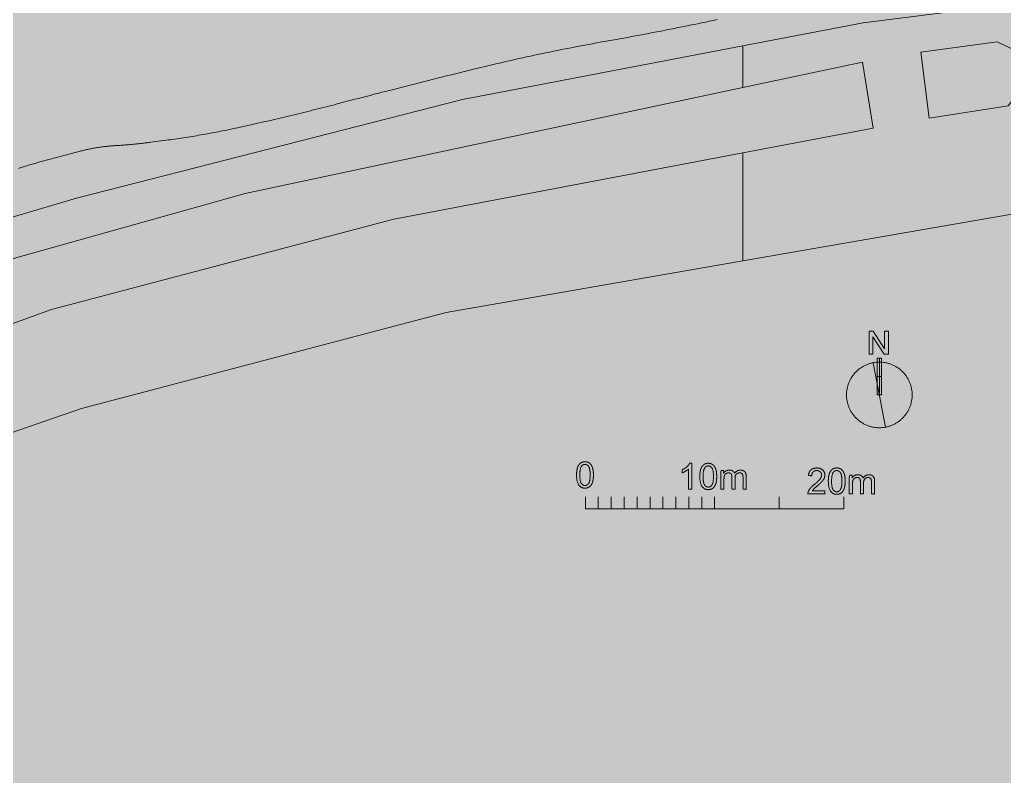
# Model space of a CAD drawing. Header units: metres. Extents: x 68582 to 69192, y 19191 to 19633.
# Drawn here: x 68906.1 to 68982.3, y 19252 to 19310.5 of the extents above; entities that cross this region are included whole.
import ezdxf

# ---------------------------------------------------------------- set-up
doc = ezdxf.new("R2010")
doc.units = ezdxf.units.M
doc.layers.get('0').update_dxf_attribs({"lineweight": 15})
doc.layers.add('Kasvillisuus', color=7, linetype='Continuous', lineweight=5)
doc.layers.add('None', color=7, linetype='Continuous', lineweight=5)

# ---------------------------------------------------------------- blocks, each defined once
blk = doc.blocks.new('Group-106 08')
at = {"layer": 'None', "linetype": 'Continuous', "lineweight": 0, "transparency": 33554687}
blk.add_hatch(color=7, dxfattribs=at).paths.add_polyline_path([(-0.791, 3.158), (-0.791, 4.943), (-0.475, 4.943), (0.398, 3.574), (0.398, 4.943), (0.696, 4.943), (0.696, 3.158), (0.384, 3.158), (-0.494, 4.504), (-0.494, 3.158)], flags=0)
at = {"layer": 'None', "color": 7, "linetype": 'Continuous', "lineweight": 13, "transparency": 33554687}
for p, q in [((-0.485, 2.493), (0.485, -2.493)), ((0.159, 2.857), (-0.159, 2.857)), ((-0.159, 2.857), (-0.159, 0)), ((0, 0), (0, 2.857)), ((0.159, 0), (0.159, 2.857)), ((-0.159, 1.429), (0.159, 1.429)), ((-0.159, 0), (0.159, 0))]:
    blk.add_line(p, q, dxfattribs=at)
blk.add_lwpolyline([(-0.791, 3.158), (-0.791, 4.943), (-0.475, 4.943), (0.398, 3.574), (0.398, 4.943), (0.696, 4.943), (0.696, 3.158), (0.384, 3.158), (-0.494, 4.504), (-0.494, 3.158)], close=True, dxfattribs=at)
blk.add_rational_spline([(2.54, 0), (2.54, 2.54), (0, 2.54), (-2.54, 2.54), (-2.54, 0), (-2.54, -2.54), (0, -2.54), (2.54, -2.54), (2.54, 0)], [1, 0.707106781187, 1, 0.707106781187, 1, 0.707106781187, 1, 0.707106781187, 1], degree=2, knots=[0, 0, 0, 1.570796, 1.570796, 3.141593, 3.141593, 4.712389, 4.712389, 6.283185, 6.283185, 6.283185], dxfattribs=at)
blk = doc.blocks.new('North Arrow 08')
at = {"layer": 'None', "color": 7, "transparency": 33554687}
blk.add_blockref('Group-106 08', (0, 0), dxfattribs=at)

msp = doc.modelspace()

# ---------------------------------------------------------------- hatches: boundary and pattern name
at = {"true_color": 0xd1f0d1, "transparency": 33554687}
msp.add_hatch(color=254, dxfattribs=at).paths.add_polyline_path([(68588.122, 19191.443), (69192.296, 19191.443), (69192.296, 19628.232), (68588.122, 19628.232)], flags=0)

# ---------------------------------------------------------------- linework, layer by layer
at = {"layer": 'Kasvillisuus'}
for points in [[(68958.142, 19274.2), (68958.142, 19276.207)], [(68960.392, 19274.2), (68960.637, 19274.2)], [(68967.467, 19274.074), (68968.447, 19274.074)], [(68970.331, 19273.839), (68970.576, 19273.839)]]:
    msp.add_lwpolyline(points, dxfattribs=at)
for points, knots in [([(68949.232, 19275.304), (68949.232, 19275.658), (68949.305, 19275.874), (68949.378, 19276.09), (68949.522, 19276.208), (68949.665, 19276.325), (68949.884, 19276.325), (68950.044, 19276.325), (68950.166, 19276.26), (68950.287, 19276.195), (68950.366, 19276.073), (68950.445, 19275.951), (68950.49, 19275.776), (68950.535, 19275.601), (68950.535, 19275.304), (68950.535, 19274.952), (68950.463, 19274.736), (68950.391, 19274.52), (68950.247, 19274.402), (68950.103, 19274.284), (68949.884, 19274.284), (68949.595, 19274.284), (68949.43, 19274.491), (68949.232, 19274.741), (68949.232, 19275.304)], [0, 0, 0, 1, 1, 2, 2, 3, 3, 4, 4, 5, 5, 6, 6, 7, 7, 8, 8, 9, 9, 10, 10, 11, 11, 12, 12, 12]), ([(68949.484, 19275.304), (68949.484, 19274.812), (68949.599, 19274.649), (68949.715, 19274.486), (68949.884, 19274.486), (68950.053, 19274.486), (68950.168, 19274.649), (68950.283, 19274.813), (68950.283, 19275.304), (68950.283, 19275.797), (68950.168, 19275.96), (68950.053, 19276.122), (68949.881, 19276.122), (68949.712, 19276.122), (68949.611, 19275.979), (68949.484, 19275.796), (68949.484, 19275.304)], [0, 0, 0, 1, 1, 2, 2, 3, 3, 4, 4, 5, 5, 6, 6, 7, 7, 8, 8, 8]), ([(68957.984, 19276.207), (68957.92, 19276.077), (68957.766, 19275.939), (68957.612, 19275.802), (68957.406, 19275.705)], [-7, -7, -7, -6, -6, -5, -5, -5]), ([(68958.771, 19275.185), (68958.771, 19275.54), (68958.844, 19275.756), (68958.917, 19275.972), (68959.061, 19276.089), (68959.204, 19276.207), (68959.423, 19276.207), (68959.583, 19276.207), (68959.705, 19276.142), (68959.826, 19276.077), (68959.905, 19275.955), (68959.984, 19275.833), (68960.029, 19275.658), (68960.074, 19275.483), (68960.074, 19275.185), (68960.074, 19274.834), (68960.002, 19274.618), (68959.93, 19274.402), (68959.786, 19274.284), (68959.642, 19274.166), (68959.423, 19274.166), (68959.134, 19274.166), (68958.969, 19274.373), (68958.771, 19274.622), (68958.771, 19275.185)], [0, 0, 0, 1, 1, 2, 2, 3, 3, 4, 4, 5, 5, 6, 6, 7, 7, 8, 8, 9, 9, 10, 10, 11, 11, 12, 12, 12]), ([(68957.406, 19275.468), (68957.521, 19275.51), (68957.665, 19275.594), (68957.808, 19275.679), (68957.897, 19275.764)], [-4, -4, -4, -3, -3, -2, -2, -2]), ([(68959.023, 19275.185), (68959.023, 19274.693), (68959.138, 19274.53), (68959.254, 19274.367), (68959.423, 19274.367), (68959.592, 19274.367), (68959.707, 19274.531), (68959.822, 19274.695), (68959.822, 19275.185), (68959.822, 19275.679), (68959.707, 19275.841), (68959.592, 19276.003), (68959.42, 19276.003), (68959.251, 19276.003), (68959.15, 19275.86), (68959.023, 19275.678), (68959.023, 19275.185)], [0, 0, 0, 1, 1, 2, 2, 3, 3, 4, 4, 5, 5, 6, 6, 7, 7, 8, 8, 8]), ([(68962.354, 19275.194), (68962.354, 19275.442), (68962.238, 19275.561), (68962.122, 19275.68), (68961.907, 19275.68), (68961.631, 19275.68), (68961.459, 19275.427), (68961.417, 19275.547), (68961.314, 19275.614), (68961.211, 19275.68), (68961.05, 19275.68), (68960.906, 19275.68), (68960.793, 19275.616), (68960.68, 19275.551), (68960.611, 19275.444)], [-10, -10, -10, -9, -9, -8, -8, -7, -7, -6, -6, -5, -5, -4, -4, -3, -3, -3]), ([(68960.637, 19274.951), (68960.637, 19275.149), (68960.677, 19275.254), (68960.716, 19275.359), (68960.804, 19275.413), (68960.892, 19275.468), (68960.996, 19275.468), (68961.132, 19275.468), (68961.192, 19275.386), (68961.252, 19275.304), (68961.252, 19275.14)], [-26, -26, -26, -25, -25, -24, -24, -23, -23, -22, -22, -21, -21, -21]), ([(68961.498, 19275.041), (68961.498, 19275.265), (68961.598, 19275.366), (68961.699, 19275.468), (68961.852, 19275.468), (68961.937, 19275.468), (68961.999, 19275.428), (68962.062, 19275.389), (68962.086, 19275.324), (68962.11, 19275.259), (68962.11, 19275.112)], [-18, -18, -18, -17, -17, -16, -16, -15, -15, -14, -14, -13, -13, -13]), ([(68967.424, 19275.241), (68967.426, 19275.43), (68967.532, 19275.536), (68967.638, 19275.642), (68967.816, 19275.642), (68967.983, 19275.642), (68968.088, 19275.542), (68968.192, 19275.442), (68968.192, 19275.296), (68968.192, 19275.157), (68968.077, 19275.001), (68967.963, 19274.845), (68967.637, 19274.578), (68967.427, 19274.406), (68967.316, 19274.275), (68967.205, 19274.144), (68967.154, 19274.009), (68967.123, 19273.927), (68967.126, 19273.839)], [-11, -11, -11, -10, -10, -9, -9, -8, -8, -7, -7, -6, -6, -5, -5, -4, -4, -3, -3, -2, -2, -2]), ([(68967.467, 19274.074), (68967.508, 19274.141), (68967.57, 19274.207), (68967.633, 19274.274), (68967.854, 19274.459), (68968.118, 19274.683), (68968.232, 19274.811), (68968.346, 19274.939), (68968.395, 19275.055), (68968.444, 19275.171), (68968.444, 19275.291), (68968.444, 19275.526), (68968.276, 19275.686), (68968.109, 19275.845), (68967.821, 19275.845), (68967.536, 19275.845), (68967.367, 19275.698), (68967.198, 19275.55), (68967.172, 19275.267)], [-21, -21, -21, -20, -20, -19, -19, -18, -18, -17, -17, -16, -16, -15, -15, -14, -14, -13, -13, -12, -12, -12]), ([(68968.71, 19274.824), (68968.71, 19275.179), (68968.783, 19275.395), (68968.856, 19275.611), (68969, 19275.728), (68969.144, 19275.845), (68969.362, 19275.845), (68969.523, 19275.845), (68969.644, 19275.781), (68969.765, 19275.716), (68969.844, 19275.594), (68969.923, 19275.472), (68969.968, 19275.297), (68970.013, 19275.122), (68970.013, 19274.824), (68970.013, 19274.473), (68969.941, 19274.256), (68969.869, 19274.04), (68969.725, 19273.922), (68969.581, 19273.805), (68969.362, 19273.805), (68969.073, 19273.805), (68968.908, 19274.012), (68968.71, 19274.261), (68968.71, 19274.824)], [0, 0, 0, 1, 1, 2, 2, 3, 3, 4, 4, 5, 5, 6, 6, 7, 7, 8, 8, 9, 9, 10, 10, 11, 11, 12, 12, 12]), ([(68968.962, 19274.824), (68968.962, 19274.332), (68969.077, 19274.169), (68969.193, 19274.006), (68969.362, 19274.006), (68969.531, 19274.006), (68969.646, 19274.17), (68969.761, 19274.334), (68969.761, 19274.824), (68969.761, 19275.318), (68969.646, 19275.48), (68969.531, 19275.642), (68969.359, 19275.642), (68969.19, 19275.642), (68969.089, 19275.499), (68968.962, 19275.316), (68968.962, 19274.824)], [0, 0, 0, 1, 1, 2, 2, 3, 3, 4, 4, 5, 5, 6, 6, 7, 7, 8, 8, 8]), ([(68972.293, 19274.832), (68972.293, 19275.081), (68972.177, 19275.2), (68972.061, 19275.319), (68971.846, 19275.319), (68971.57, 19275.319), (68971.399, 19275.066), (68971.356, 19275.186), (68971.253, 19275.252), (68971.15, 19275.319), (68970.99, 19275.319), (68970.845, 19275.319), (68970.732, 19275.254), (68970.619, 19275.19), (68970.551, 19275.083)], [-10, -10, -10, -9, -9, -8, -8, -7, -7, -6, -6, -5, -5, -4, -4, -3, -3, -3]), ([(68970.576, 19274.59), (68970.576, 19274.788), (68970.616, 19274.892), (68970.655, 19274.997), (68970.743, 19275.052), (68970.831, 19275.107), (68970.935, 19275.107), (68971.071, 19275.107), (68971.131, 19275.025), (68971.191, 19274.943), (68971.191, 19274.779)], [-26, -26, -26, -25, -25, -24, -24, -23, -23, -22, -22, -21, -21, -21]), ([(68971.437, 19274.68), (68971.437, 19274.903), (68971.538, 19275.005), (68971.638, 19275.107), (68971.791, 19275.107), (68971.876, 19275.107), (68971.938, 19275.067), (68972.001, 19275.027), (68972.025, 19274.963), (68972.049, 19274.898), (68972.049, 19274.751)], [-18, -18, -18, -17, -17, -16, -16, -15, -15, -14, -14, -13, -13, -13])]:
    msp.add_open_spline(points, degree=2, knots=knots, dxfattribs=at)
for points in [[(68958.142, 19276.207), (68957.984, 19276.207)], [(68957.406, 19275.705), (68957.406, 19275.468)], [(68957.897, 19275.764), (68957.897, 19274.2), (68958.142, 19274.2)], [(68960.611, 19275.444), (68960.611, 19275.648), (68960.392, 19275.648), (68960.392, 19274.2)], [(68960.637, 19274.2), (68960.637, 19274.951)], [(68961.252, 19275.14), (68961.252, 19274.2), (68961.498, 19274.2), (68961.498, 19275.041)], [(68962.11, 19275.112), (68962.11, 19274.2), (68962.354, 19274.2), (68962.354, 19275.194)], [(68967.172, 19275.267), (68967.424, 19275.241)], [(68970.551, 19275.083), (68970.551, 19275.286), (68970.331, 19275.286), (68970.331, 19273.839)], [(68970.576, 19273.839), (68970.576, 19274.59)], [(68971.191, 19274.779), (68971.191, 19273.839), (68971.437, 19273.839), (68971.437, 19274.68)], [(68972.049, 19274.751), (68972.049, 19273.839), (68972.293, 19273.839), (68972.293, 19274.832)], [(68967.126, 19273.839), (68968.447, 19273.839), (68968.447, 19274.074)]]:
    msp.add_open_spline(points, degree=1, dxfattribs=at)
at = {"layer": 'None', "color": 7, "linetype": 'Continuous', "lineweight": 5, "transparency": 33554687}
msp.add_line((68971.415, 19310.308), (68962.1, 19308.523), dxfattribs=at)
at = {"layer": 'None', "color": 7, "linetype": 'Continuous', "lineweight": 13, "transparency": 33554687}
for p, q in [((68950.913, 19273.62), (68950.913, 19272.67)), ((68951.913, 19273.62), (68951.913, 19272.67)), ((68952.913, 19273.62), (68952.913, 19272.67)), ((68953.913, 19273.62), (68953.913, 19272.67)), ((68955.913, 19273.62), (68955.913, 19272.67)), ((68956.913, 19273.62), (68956.913, 19272.67)), ((68957.913, 19273.62), (68957.913, 19272.67)), ((68958.913, 19273.62), (68958.913, 19272.67))]:
    msp.add_line(p, q, dxfattribs=at)
at = {"layer": 'None', "color": 7, "linetype": 'Continuous', "lineweight": 5, "transparency": 33554687}
for points in [[(68962.1, 19291.869), (68997.935, 19298.098), (69025.935, 19299.288), (69065.935, 19300.038), (69103.795, 19300.868), (69103.765, 19298.208), (69118.039, 19298.401), (69117.796, 19309.133), (69072.305, 19308.268), (69069.665, 19310.408), (69069.085, 19312.968), (69117.795, 19314.028), (69117.755, 19317.028), (69061.845, 19315.998), (69039.835, 19315.288), (69013.335, 19314.398), (68995.545, 19313.378), (68971.415, 19310.308)], [(68960.1, 19310.542), (68959.8, 19310.479), (68959.501, 19310.416), (68959.201, 19310.353), (68958.902, 19310.291), (68958.602, 19310.229), (68958.302, 19310.167), (68957.998, 19310.105), (68957.698, 19310.044), (68957.398, 19309.984), (68957.098, 19309.924), (68956.798, 19309.864), (68956.498, 19309.804), (68956.198, 19309.745), (68955.897, 19309.686), (68955.597, 19309.628), (68955.296, 19309.57), (68954.996, 19309.512), (68954.695, 19309.454), (68954.394, 19309.397), (68954.094, 19309.341), (68953.793, 19309.284), (68953.492, 19309.228), (68953.191, 19309.173), (68952.89, 19309.117), (68952.589, 19309.062), (68952.288, 19309.008), (68951.986, 19308.953), (68951.685, 19308.899), (68951.375, 19308.845), (68951.069, 19308.791), (68950.768, 19308.736), (68950.467, 19308.682), (68950.166, 19308.626), (68949.862, 19308.569), (68949.562, 19308.513), (68949.261, 19308.455), (68948.961, 19308.398), (68948.66, 19308.339), (68948.36, 19308.28), (68948.06, 19308.22), (68947.76, 19308.16), (68947.46, 19308.099), (68947.16, 19308.037), (68946.861, 19307.975), (68946.561, 19307.913), (68946.259, 19307.849), (68945.96, 19307.785), (68945.661, 19307.72), (68945.362, 19307.655), (68945.063, 19307.59), (68944.764, 19307.523), (68944.466, 19307.456), (68944.167, 19307.389), (68943.869, 19307.321), (68943.571, 19307.252), (68943.273, 19307.183), (68942.975, 19307.113), (68942.675, 19307.042), (68942.377, 19306.971), (68942.079, 19306.899), (68941.79, 19306.828), (68941.715, 19306.81), (68941.705, 19306.807), (68941.372, 19306.729), (68941.071, 19306.655), (68940.769, 19306.581), (68940.468, 19306.507), (68940.166, 19306.433), (68939.865, 19306.358), (68939.563, 19306.283), (68939.262, 19306.209), (68938.96, 19306.134), (68938.659, 19306.059), (68938.367, 19305.986), (68938.066, 19305.91), (68937.764, 19305.835), (68937.463, 19305.759), (68937.162, 19305.683), (68936.861, 19305.607), (68936.56, 19305.531), (68936.259, 19305.455), (68935.958, 19305.378), (68935.657, 19305.302), (68935.356, 19305.225), (68935.055, 19305.148), (68934.754, 19305.071), (68934.453, 19304.994), (68934.153, 19304.917), (68933.852, 19304.839), (68933.551, 19304.762), (68933.251, 19304.684), (68932.95, 19304.606), (68932.649, 19304.528), (68932.349, 19304.449), (68932.075, 19304.375), (68930.703, 19304.017), (68930.495, 19303.961), (68930.281, 19303.906), (68930.066, 19303.851), (68929.852, 19303.796), (68929.635, 19303.74), (68929.421, 19303.686), (68929.206, 19303.631), (68928.992, 19303.577), (68928.777, 19303.524), (68928.56, 19303.47), (68928.345, 19303.416), (68928.131, 19303.363), (68927.916, 19303.311), (68927.701, 19303.258), (68927.483, 19303.205), (68927.268, 19303.154), (68927.053, 19303.102), (68926.838, 19303.05), (68926.623, 19302.999), (68926.405, 19302.948), (68926.19, 19302.897), (68925.974, 19302.847), (68925.759, 19302.797), (68925.543, 19302.747), (68925.325, 19302.696), (68925.109, 19302.647), (68924.894, 19302.598), (68924.678, 19302.549), (68924.462, 19302.501), (68924.244, 19302.452), (68924.028, 19302.404), (68923.805, 19302.355), (68923.01, 19302.179), (68922.845, 19302.143), (68922.678, 19302.107), (68922.511, 19302.071), (68922.344, 19302.036), (68922.177, 19302.001), (68922.009, 19301.967), (68921.842, 19301.933), (68921.674, 19301.899), (68921.507, 19301.866), (68921.339, 19301.834), (68921.171, 19301.801), (68921.004, 19301.77), (68920.836, 19301.738), (68920.668, 19301.708), (68920.5, 19301.677), (68920.332, 19301.647), (68920.163, 19301.618), (68919.995, 19301.589), (68919.827, 19301.56), (68919.658, 19301.532), (68919.49, 19301.505), (68919.321, 19301.477), (68919.152, 19301.451), (68918.984, 19301.424), (68918.814, 19301.398), (68918.646, 19301.373), (68918.477, 19301.348), (68918.307, 19301.323), (68918.139, 19301.299), (68917.969, 19301.276), (68917.801, 19301.253), (68917.63, 19301.23), (68916.29, 19301.052), (68916.205, 19301.041), (68916.119, 19301.03), (68916.034, 19301.019), (68915.948, 19301.008), (68915.863, 19300.998), (68915.777, 19300.987), (68915.691, 19300.977), (68915.605, 19300.967), (68915.519, 19300.958), (68915.433, 19300.948), (68915.348, 19300.939), (68915.262, 19300.93), (68915.176, 19300.921), (68915.09, 19300.912), (68915.004, 19300.904), (68914.918, 19300.895), (68914.832, 19300.887), (68914.746, 19300.879), (68914.66, 19300.872), (68914.574, 19300.864), (68914.488, 19300.857), (68914.402, 19300.85), (68914.316, 19300.843), (68914.23, 19300.836), (68914.144, 19300.83), (68914.058, 19300.824), (68913.971, 19300.817), (68913.885, 19300.812), (68913.799, 19300.806), (68913.713, 19300.8), (68913.626, 19300.795), (68913.54, 19300.79), (68913.454, 19300.785), (68913.368, 19300.779), (68913.282, 19300.773), (68913.196, 19300.766), (68913.11, 19300.758), (68913.025, 19300.75), (68912.939, 19300.742), (68912.853, 19300.733), (68912.768, 19300.723), (68912.682, 19300.713), (68912.597, 19300.703), (68912.511, 19300.692), (68912.426, 19300.68), (68912.341, 19300.668), (68912.255, 19300.655), (68912.171, 19300.642), (68912.085, 19300.628), (68912, 19300.614), (68911.916, 19300.599), (68911.831, 19300.584), (68911.746, 19300.568), (68911.662, 19300.552), (68911.577, 19300.535), (68911.493, 19300.517), (68911.409, 19300.499), (68911.324, 19300.481), (68911.241, 19300.462), (68911.157, 19300.442), (68911.073, 19300.422), (68910.989, 19300.402), (68910.906, 19300.381), (68910.823, 19300.359), (68908.995, 19299.88), (68908.795, 19299.827), (68908.597, 19299.774), (68908.4, 19299.721), (68908.203, 19299.667), (68908.006, 19299.612), (68907.809, 19299.557), (68907.613, 19299.501), (68907.417, 19299.445), (68907.22, 19299.387), (68907.024, 19299.33), (68906.829, 19299.271), (68906.632, 19299.212), (68906.437, 19299.152), (68906.242, 19299.092), (68906.047, 19299.031)], [(68962.1, 19305.279), (68971.355, 19307.248), (68972.175, 19302.148), (68962.1, 19300.231)]]:
    msp.add_lwpolyline(points, dxfattribs=at)
for points in [[(68892.02, 19290.908), (68840.1, 19270.224), (68840.1, 19267.162), (68865.935, 19277.448), (68897.835, 19289.858), (68923.603, 19297.088), (68962.1, 19305.279), (68962.1, 19308.523), (68940.405, 19304.368), (68910.545, 19296.728), (68896.895, 19292.698)], [(68976.505, 19302.918), (68975.865, 19308.018), (68981.785, 19308.818), (68984.015, 19307.778), (68983.985, 19305.658), (68982.635, 19303.878)], [(68848.105, 19264.85), (68840.1, 19261.648), (68840.1, 19253.068), (68896.435, 19275.448), (68910.935, 19280.448), (68939.135, 19287.878), (68962.1, 19291.869), (68962.1, 19300.231), (68935.105, 19295.094), (68908.605, 19288.108), (68884.905, 19279.516)]]:
    msp.add_lwpolyline(points, close=True, dxfattribs=at)
at = {"layer": 'None', "color": 7, "linetype": 'Continuous', "lineweight": 13, "transparency": 33554687}
for points in [[(68949.913, 19273.62), (68949.913, 19272.67), (68954.913, 19272.67), (68954.913, 19273.62)], [(68954.913, 19273.62), (68954.913, 19272.67), (68959.913, 19272.67), (68959.913, 19273.62)], [(68959.913, 19273.62), (68959.913, 19272.67), (68964.913, 19272.67), (68964.913, 19273.62)], [(68964.913, 19273.62), (68964.913, 19272.67), (68969.913, 19272.67), (68969.913, 19273.62)]]:
    msp.add_lwpolyline(points, dxfattribs=at)

# ---------------------------------------------------------------- block references
at = {"layer": 'None', "color": 7, "transparency": 33554687}
msp.add_blockref('North Arrow 08', (68972.658, 19281.498), dxfattribs=at)

doc.saveas('drawing.dxf')
